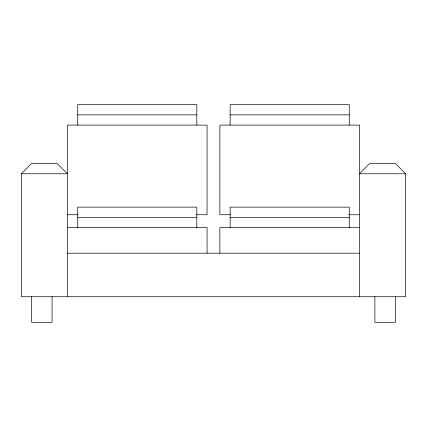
<?xml version="1.0" encoding="UTF-8"?>
<svg xmlns="http://www.w3.org/2000/svg" width="427" height="427" viewBox="0 0 427 427"><rect width="100%" height="100%" fill="white"/><g stroke="black" fill="none" stroke-linecap="round" stroke-linejoin="round"><path stroke-width="0.64" d="M21.35 173.773L31.598 163.525L57.239 163.525L67.482 173.773L21.35 173.773L21.35 296.722L405.65 296.722L405.65 173.773L395.402 163.525L369.761 163.525L359.518 173.773L405.65 173.773M77.698 114.852L196.842 114.852L196.842 104.636L77.698 104.636L77.73 125.1M230.126 114.852L349.27 114.852M67.482 214.738L78.12 214.738M196.425 214.738L207.058 214.738L207.058 125.1L67.482 125.1L67.482 296.722M230.516 214.738L219.878 214.738L219.878 125.1L359.518 125.1L359.518 296.722M348.875 214.738L359.518 214.738M77.698 217.338L196.842 217.338L196.842 207.122L77.698 207.122L77.73 227.586M230.126 217.338L349.27 217.338M67.482 227.586L207.058 227.586L207.058 253.195M359.518 227.586L219.878 227.586L219.878 253.195M67.482 253.195L359.518 253.195M395.37 296.722L395.37 322.364L374.874 322.364L374.874 296.722M349.27 125.1L349.233 104.636L230.158 104.636L230.126 125.1M349.27 227.586L349.233 207.122L230.158 207.122L230.126 227.586M196.81 114.852L196.81 125.1M196.81 217.338L196.81 227.586M52.062 296.722L52.062 322.364L31.566 322.364L31.566 296.722"/></g></svg>
